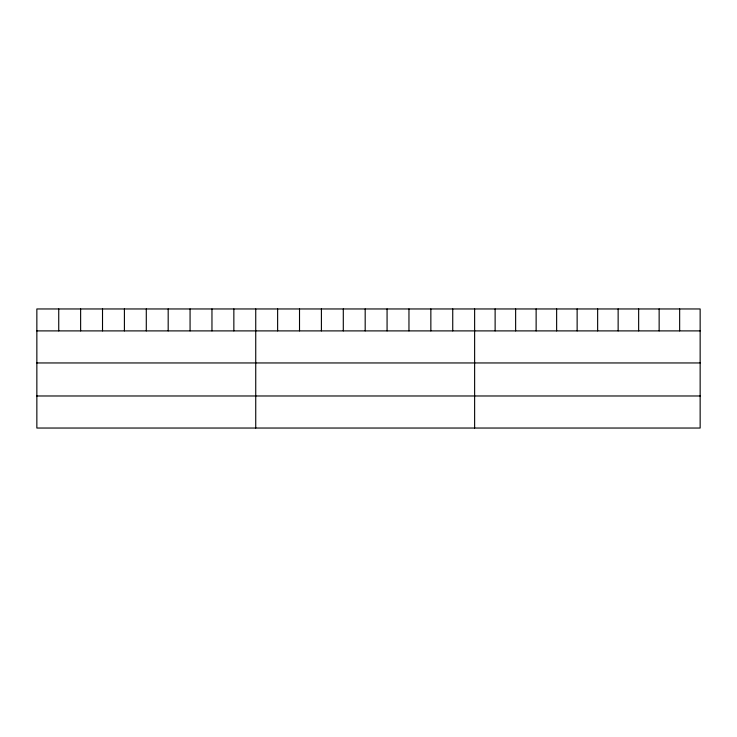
<?xml version="1.0" encoding="UTF-8"?>
<svg xmlns="http://www.w3.org/2000/svg" width="737" height="737" viewBox="0 0 737 737"><rect width="100%" height="100%" fill="white"/><g stroke="black" fill="none" stroke-linecap="round" stroke-linejoin="round"><path stroke-width="1.11" d="M700.15 362.954L700.15 308.96L36.85 308.96L36.85 428.04L700.15 428.04L700.15 362.954L36.85 362.954M36.85 330.895L700.15 330.895M36.85 395.981L700.15 395.981M679.652 308.96L679.652 330.895M659.145 308.96L659.145 330.895M638.647 308.96L638.647 330.895M618.14 308.96L618.14 330.895M597.643 308.96L597.643 330.895M577.135 308.96L577.135 330.895M556.638 308.96L556.638 330.895M536.131 308.96L536.131 330.895M515.633 308.96L515.633 330.895M495.126 308.96L495.126 330.895M474.628 308.96L474.628 428.04M452.739 308.96L452.739 330.895M430.85 308.96L430.85 330.895M408.961 308.96L408.961 330.895M387.072 308.96L387.072 330.895M365.183 308.96L365.183 330.895M343.295 308.96L343.295 330.895M321.406 308.96L321.406 330.895M299.517 308.96L299.517 330.895M277.628 308.96L277.628 330.895M255.739 308.96L255.739 428.04M233.85 308.96L233.85 330.895M211.961 308.96L211.961 330.895M190.072 308.96L190.072 330.895M168.183 308.96L168.183 330.895M146.294 308.96L146.294 330.895M124.406 308.96L124.406 330.895M102.517 308.96L102.517 330.895M80.628 308.96L80.628 330.895M58.739 308.96L58.739 330.895"/></g></svg>
